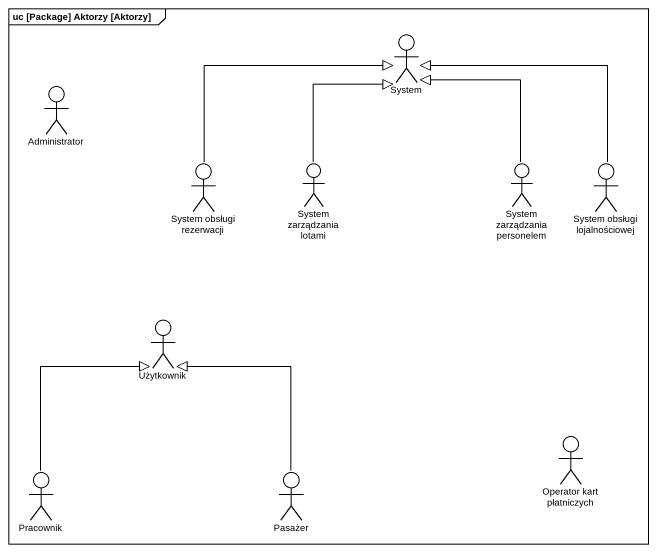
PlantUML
@startuml
mainframe uc [Package] Aktorzy [Aktorzy]
actor System
actor Administrator
actor "System obsługi rezerwacji" as System_obsługi_rezerwacji
actor "System zarządzania lotami" as System_zarządzania_lotami
actor "System zarządzania personelem" as System_zarządzania
actor "System obsługi lojalnościowej" as System_obsługi
actor Użytkownik
actor "Operator kart płatniczych" as Operator_kart_płatniczych
actor Pracownik
actor Pasażer
System_obsługi_rezerwacji -up-|> System
System_zarządzania_lotami -up-|> System
System_zarządzania -up-|> System
System_obsługi -up-|> System
Pracownik -up-|> Użytkownik
Pasażer -up-|> Użytkownik
@enduml
